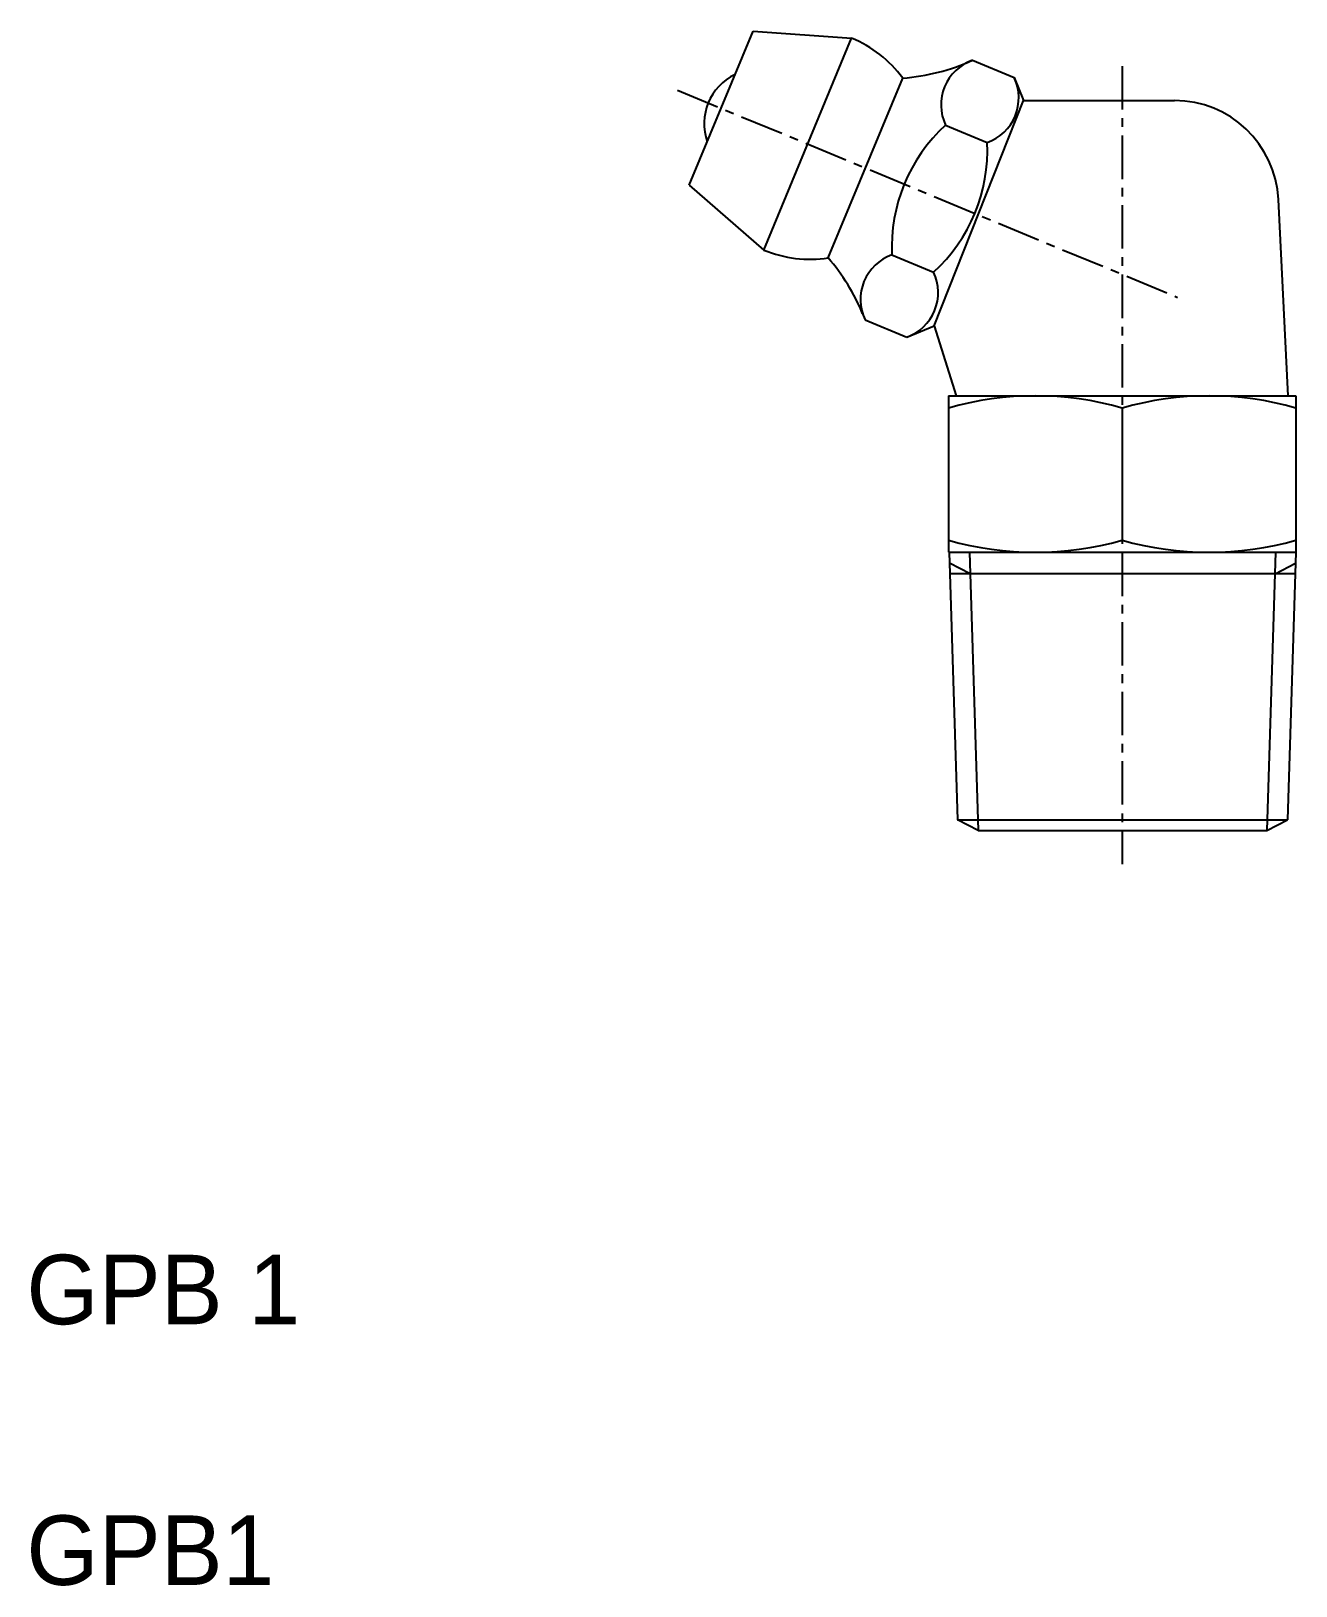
# Model space of a CAD drawing. Extents: x 5.1 to 41.5, y 5 to 49.7.
import ezdxf

# ---------------------------------------------------------------- set-up
doc = ezdxf.new("R2010")
doc.units = 0
doc.linetypes.add('CENTER', pattern=[2, 1.25, -0.25, 0.25, -0.25])
doc.layers.get('0').update_dxf_attribs({"linetype": 'CONTINUOUS'})
doc.layers.add('CENTER', color=1, linetype='CENTER')

msp = doc.modelspace()

# ---------------------------------------------------------------- linework, layer by layer
at = {"color": 7, "linetype": 'CONTINUOUS'}
for p, q in [((24.081, 45.273), (25.918, 49.707)), ((25.918, 49.707), (28.757, 49.506)), ((26.231, 43.408), (28.757, 49.506)), ((32.236, 48.867), (33.437, 48.37)), ((28.086, 43.181), (30.229, 48.355)), ((33.622, 47.923), (33.437, 48.37)), ((33.437, 48.37), (33.71, 47.71)), ((31.137, 41.231), (33.71, 47.71)), ((33.71, 47.71), (38.05, 47.71)), ((31.463, 47), (32.664, 46.503)), ((24.081, 45.273), (26.231, 43.408)), ((41.328, 39.21), (41.046, 44.86)), ((29.916, 43.266), (31.117, 42.769)), ((29.143, 41.399), (30.344, 40.902)), ((30.344, 40.902), (31.137, 41.231)), ((31.137, 41.231), (31.768, 39.21)), ((31.548, 39.21), (41.548, 39.21)), ((31.548, 39.21), (31.548, 34.71)), ((41.548, 39.21), (41.548, 34.71)), ((36.548, 38.86), (36.548, 35.06)), ((31.548, 34.71), (41.548, 34.71)), ((31.566, 34.71), (31.807, 27.018)), ((41.546, 34.71), (41.306, 27.018)), ((41.527, 34.087), (31.586, 34.087)), ((32.397, 26.71), (31.807, 27.018)), ((31.807, 27.018), (41.306, 27.018)), ((40.715, 26.71), (41.306, 27.018)), ((32.397, 26.71), (40.715, 26.71))]:
    msp.add_line(p, q, dxfattribs=at)
at = {"color": 3, "linetype": 'CONTINUOUS'}
for p, q in [((32.147, 34.71), (32.397, 26.71)), ((40.965, 34.71), (40.715, 26.71)), ((32.167, 34.087), (31.576, 34.394)), ((40.946, 34.087), (41.536, 34.394))]:
    msp.add_line(p, q, dxfattribs=at)
at = {"color": 7, "linetype": 'CONTINUOUS'}
for centre, radius, start, end in [((27.421, 46.281), 3.49, 36.4518, 67.5), ((29.771, 54.337), 6, 274.374, 294.257), ((32.689, 47.586), 1.359, 109.4851, 205.5149), ((26.085, 47.04), 1.575, 115.7478, 199.2522), ((32.21, 47.784), 1.359, 289.4851, 25.5149), ((38.05, 44.71), 3, 2.8624, 90), ((34.673, 43.483), 4.762, 132.3911, 182.6089), ((27.907, 46.286), 4.762, 312.3911, 2.6089), ((27.567, 46.632), 3.49, 247.5, 278.5482), ((23.532, 39.274), 6, 22.5047, 40.626), ((30.369, 41.985), 1.359, 109.4851, 205.5149), ((29.89, 42.183), 1.359, 289.4851, 25.5149), ((34.048, 30.107), 9.104, 74.0608, 105.9392), ((39.048, 30.107), 9.104, 74.0608, 105.9392), ((34.048, 43.814), 9.104, 254.0608, 285.9392), ((39.048, 43.814), 9.104, 254.0608, 285.9392)]:
    msp.add_arc(centre, radius, start, end, dxfattribs=at)
at = {"layer": 'CENTER', "color": 1, "linetype": 'CENTER'}
for p, q in [((36.548, 48.7), (36.548, 25.741)), ((23.743, 48.01), (38.143, 42.046))]:
    msp.add_line(p, q, dxfattribs=at)

# ---------------------------------------------------------------- texts
at = {"color": 7, "linetype": 'CONTINUOUS'}
for s, p in [('GPB 1', (5, 12.5)), ('GPB1', (5, 5))]:
    msp.add_text(s, height=2, dxfattribs=at).set_placement(p)

doc.saveas('drawing.dxf')
